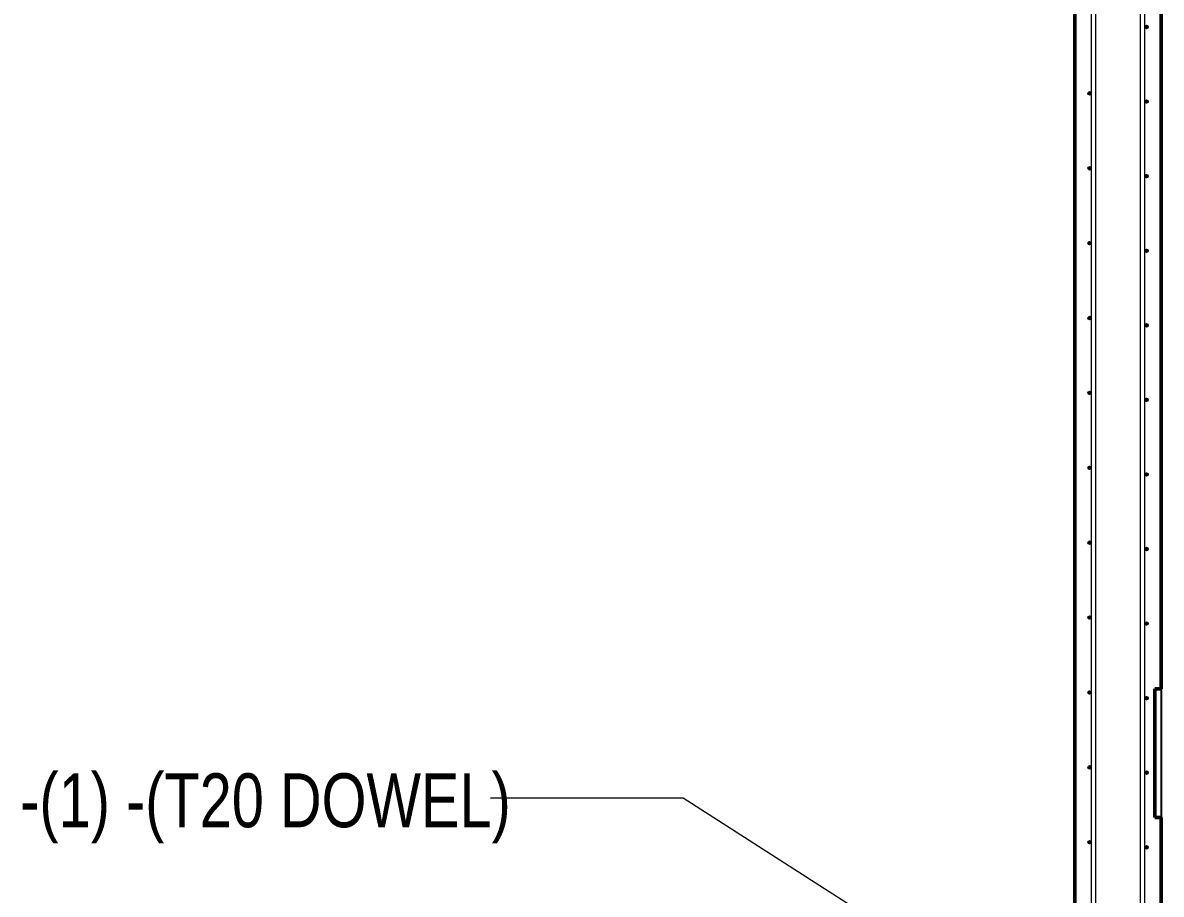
# Model space of a CAD drawing. Header units: millimetres. Extents: x 6720 to 22888, y -3063 to 10060.
# Drawn here: x 20250 to 22888, y 1295 to 3315 of the extents above; entities that cross this region are included whole.
import ezdxf

# ---------------------------------------------------------------- set-up
doc = ezdxf.new("R2010")
doc.units = ezdxf.units.MM
for name, color, linetype, lineweight in [('A-WALL', 113, 'Continuous', 25), ('S-RBAR', 171, 'Continuous', 18), ('S-RBAR-IDEN', 171, 'Continuous', 9)]:
    doc.layers.add(name, color=color, linetype=linetype, lineweight=lineweight)
doc.styles.add('Nirmala UI Semilight', font='NirmalaS.ttf', dxfattribs={"width": 0.8, "height": 125})

msp = doc.modelspace()

# ---------------------------------------------------------------- hatches: boundary and pattern name
at = {"layer": 'S-RBAR'}
for points in [[(22853.7, 3301.3), (22857.7, 3305.3), (22853.7, 3309.3), (22849.7, 3305.3)], [(22721.7, 3147.5), (22725.7, 3151.5), (22721.7, 3155.5), (22717.7, 3151.5)], [(22853.7, 3128.5), (22857.7, 3132.5), (22853.7, 3136.5), (22849.7, 3132.5)], [(22721.7, 2973.9), (22725.7, 2977.9), (22721.7, 2981.9), (22717.7, 2977.9)], [(22853.7, 2955.7), (22857.7, 2959.7), (22853.7, 2963.7), (22849.7, 2959.7)], [(22721.7, 2800.4), (22725.7, 2804.4), (22721.7, 2808.4), (22717.7, 2804.4)], [(22853.7, 2782.8), (22857.7, 2786.8), (22853.7, 2790.8), (22849.7, 2786.8)], [(22721.7, 2626.8), (22725.7, 2630.8), (22721.7, 2634.8), (22717.7, 2630.8)], [(22853.7, 2610), (22857.7, 2614), (22853.7, 2618), (22849.7, 2614)], [(22721.7, 2453.3), (22725.7, 2457.3), (22721.7, 2461.3), (22717.7, 2457.3)], [(22853.7, 2437.2), (22857.7, 2441.2), (22853.7, 2445.2), (22849.7, 2441.2)], [(22721.7, 2279.7), (22725.7, 2283.7), (22721.7, 2287.7), (22717.7, 2283.7)], [(22853.7, 2264.4), (22857.7, 2268.4), (22853.7, 2272.4), (22849.7, 2268.4)], [(22721.7, 2106.2), (22725.7, 2110.2), (22721.7, 2114.2), (22717.7, 2110.2)], [(22853.7, 2091.5), (22857.7, 2095.5), (22853.7, 2099.5), (22849.7, 2095.5)], [(22721.7, 1932.6), (22725.7, 1936.6), (22721.7, 1940.6), (22717.7, 1936.6)], [(22853.7, 1918.7), (22857.7, 1922.7), (22853.7, 1926.7), (22849.7, 1922.7)], [(22721.7, 1759), (22725.7, 1763), (22721.7, 1767), (22717.7, 1763)], [(22853.7, 1745.9), (22857.7, 1749.9), (22853.7, 1753.9), (22849.7, 1749.9)], [(22721.7, 1585.5), (22725.7, 1589.5), (22721.7, 1593.5), (22717.7, 1589.5)], [(22853.7, 1573.1), (22857.7, 1577.1), (22853.7, 1581.1), (22849.7, 1577.1)], [(22721.7, 1411.9), (22725.7, 1415.9), (22721.7, 1419.9), (22717.7, 1415.9)], [(22853.7, 1400.2), (22857.7, 1404.2), (22853.7, 1408.2), (22849.7, 1404.2)]]:
    msp.add_hatch(color=256, dxfattribs=at).paths.add_polyline_path(points)
h = msp.add_hatch(color=256, dxfattribs=at)
edge = h.paths.add_edge_path()
edge.add_arc((22853.7, 3305.3), 4, 0, 360)
h = msp.add_hatch(color=256, dxfattribs=at)
edge = h.paths.add_edge_path()
edge.add_arc((22721.7, 3151.5), 4, 0, 360)
h = msp.add_hatch(color=256, dxfattribs=at)
edge = h.paths.add_edge_path()
edge.add_arc((22853.7, 3132.5), 4, 0, 360)
h = msp.add_hatch(color=256, dxfattribs=at)
edge = h.paths.add_edge_path()
edge.add_arc((22721.7, 2977.9), 4, 0, 360)
h = msp.add_hatch(color=256, dxfattribs=at)
edge = h.paths.add_edge_path()
edge.add_arc((22853.7, 2959.7), 4, 0, 360)
h = msp.add_hatch(color=256, dxfattribs=at)
edge = h.paths.add_edge_path()
edge.add_arc((22721.7, 2804.4), 4, 0, 360)
h = msp.add_hatch(color=256, dxfattribs=at)
edge = h.paths.add_edge_path()
edge.add_arc((22853.7, 2786.8), 4, 0, 360)
h = msp.add_hatch(color=256, dxfattribs=at)
edge = h.paths.add_edge_path()
edge.add_arc((22721.7, 2630.8), 4, 0, 360)
h = msp.add_hatch(color=256, dxfattribs=at)
edge = h.paths.add_edge_path()
edge.add_arc((22853.7, 2614), 4, 0, 360)
h = msp.add_hatch(color=256, dxfattribs=at)
edge = h.paths.add_edge_path()
edge.add_arc((22721.7, 2457.3), 4, 0, 360)
h = msp.add_hatch(color=256, dxfattribs=at)
edge = h.paths.add_edge_path()
edge.add_arc((22853.7, 2441.2), 4, 0, 360)
h = msp.add_hatch(color=256, dxfattribs=at)
edge = h.paths.add_edge_path()
edge.add_arc((22721.7, 2283.7), 4, 0, 360)
h = msp.add_hatch(color=256, dxfattribs=at)
edge = h.paths.add_edge_path()
edge.add_arc((22853.7, 2268.4), 4, 0, 360)
h = msp.add_hatch(color=256, dxfattribs=at)
edge = h.paths.add_edge_path()
edge.add_arc((22721.7, 2110.2), 4, 0, 360)
h = msp.add_hatch(color=256, dxfattribs=at)
edge = h.paths.add_edge_path()
edge.add_arc((22853.7, 2095.5), 4, 0, 360)
h = msp.add_hatch(color=256, dxfattribs=at)
edge = h.paths.add_edge_path()
edge.add_arc((22721.7, 1936.6), 4, 0, 360)
h = msp.add_hatch(color=256, dxfattribs=at)
edge = h.paths.add_edge_path()
edge.add_arc((22853.7, 1922.7), 4, 0, 360)
h = msp.add_hatch(color=256, dxfattribs=at)
edge = h.paths.add_edge_path()
edge.add_arc((22721.7, 1763), 4, 0, 360)
h = msp.add_hatch(color=256, dxfattribs=at)
edge = h.paths.add_edge_path()
edge.add_arc((22853.7, 1749.9), 4, 0, 360)
h = msp.add_hatch(color=256, dxfattribs=at)
edge = h.paths.add_edge_path()
edge.add_arc((22721.7, 1589.5), 4, 0, 360)
h = msp.add_hatch(color=256, dxfattribs=at)
edge = h.paths.add_edge_path()
edge.add_arc((22853.7, 1577.1), 4, 0, 360)
h = msp.add_hatch(color=256, dxfattribs=at)
edge = h.paths.add_edge_path()
edge.add_arc((22721.7, 1415.9), 4, 0, 360)
h = msp.add_hatch(color=256, dxfattribs=at)
edge = h.paths.add_edge_path()
edge.add_arc((22853.7, 1404.2), 4, 0, 360)

# ---------------------------------------------------------------- linework, layer by layer
at = {"layer": 'A-WALL', "lineweight": 50}
for p, q in [((22687.7, 7060), (22687.7, 1003)), ((22887.7, 1771.2), (22887.7, 3650.1)), ((22872.7, 1473.2), (22872.7, 1771.2)), ((22872.7, 1771.2), (22887.7, 1771.2)), ((22887.7, 1473.2), (22872.7, 1473.2)), ((22887.7, -1395), (22887.7, 1473.2))]:
    msp.add_line(p, q, dxfattribs=at)
at = {"layer": 'A-WALL'}
msp.add_line((22887.7, 1771.2), (22887.7, 1473.2), dxfattribs=at)
at = {"layer": 'S-RBAR'}
for p, q in [((22725.8, -1365), (22725.8, 7670)), ((22735.8, -1365), (22735.8, 7670)), ((22839.6, -1365), (22839.6, 7630)), ((22849.6, -1365), (22849.6, 7630)), ((22853.7, 3309.3), (22849.7, 3305.3)), ((22849.7, 3305.3), (22853.7, 3301.3)), ((22857.7, 3305.3), (22853.7, 3309.3)), ((22853.7, 3301.3), (22857.7, 3305.3)), ((22721.7, 3155.5), (22717.7, 3151.5)), ((22717.7, 3151.5), (22721.7, 3147.5)), ((22725.7, 3151.5), (22721.7, 3155.5)), ((22721.7, 3147.5), (22725.7, 3151.5)), ((22853.7, 3136.5), (22849.7, 3132.5)), ((22849.7, 3132.5), (22853.7, 3128.5)), ((22857.7, 3132.5), (22853.7, 3136.5)), ((22853.7, 3128.5), (22857.7, 3132.5)), ((22721.7, 2981.9), (22717.7, 2977.9)), ((22725.7, 2977.9), (22721.7, 2981.9)), ((22717.7, 2977.9), (22721.7, 2973.9)), ((22721.7, 2973.9), (22725.7, 2977.9)), ((22853.7, 2963.7), (22849.7, 2959.7)), ((22849.7, 2959.7), (22853.7, 2955.7)), ((22857.7, 2959.7), (22853.7, 2963.7)), ((22853.7, 2955.7), (22857.7, 2959.7)), ((22721.7, 2808.4), (22717.7, 2804.4)), ((22717.7, 2804.4), (22721.7, 2800.4)), ((22725.7, 2804.4), (22721.7, 2808.4)), ((22721.7, 2800.4), (22725.7, 2804.4)), ((22853.7, 2790.8), (22849.7, 2786.8)), ((22849.7, 2786.8), (22853.7, 2782.8)), ((22857.7, 2786.8), (22853.7, 2790.8)), ((22853.7, 2782.8), (22857.7, 2786.8)), ((22721.7, 2634.8), (22717.7, 2630.8)), ((22717.7, 2630.8), (22721.7, 2626.8)), ((22725.7, 2630.8), (22721.7, 2634.8)), ((22721.7, 2626.8), (22725.7, 2630.8)), ((22853.7, 2618), (22849.7, 2614)), ((22849.7, 2614), (22853.7, 2610)), ((22857.7, 2614), (22853.7, 2618)), ((22853.7, 2610), (22857.7, 2614)), ((22721.7, 2461.3), (22717.7, 2457.3)), ((22717.7, 2457.3), (22721.7, 2453.3)), ((22725.7, 2457.3), (22721.7, 2461.3)), ((22721.7, 2453.3), (22725.7, 2457.3)), ((22853.7, 2445.2), (22849.7, 2441.2)), ((22849.7, 2441.2), (22853.7, 2437.2)), ((22857.7, 2441.2), (22853.7, 2445.2)), ((22853.7, 2437.2), (22857.7, 2441.2)), ((22721.7, 2287.7), (22717.7, 2283.7)), ((22717.7, 2283.7), (22721.7, 2279.7)), ((22725.7, 2283.7), (22721.7, 2287.7)), ((22721.7, 2279.7), (22725.7, 2283.7)), ((22853.7, 2272.4), (22849.7, 2268.4)), ((22857.7, 2268.4), (22853.7, 2272.4)), ((22849.7, 2268.4), (22853.7, 2264.4)), ((22853.7, 2264.4), (22857.7, 2268.4)), ((22721.7, 2114.2), (22717.7, 2110.2)), ((22725.7, 2110.2), (22721.7, 2114.2)), ((22717.7, 2110.2), (22721.7, 2106.2)), ((22721.7, 2106.2), (22725.7, 2110.2)), ((22853.7, 2099.5), (22849.7, 2095.5)), ((22849.7, 2095.5), (22853.7, 2091.5)), ((22857.7, 2095.5), (22853.7, 2099.5)), ((22853.7, 2091.5), (22857.7, 2095.5)), ((22721.7, 1940.6), (22717.7, 1936.6)), ((22717.7, 1936.6), (22721.7, 1932.6)), ((22725.7, 1936.6), (22721.7, 1940.6)), ((22721.7, 1932.6), (22725.7, 1936.6)), ((22853.7, 1926.7), (22849.7, 1922.7)), ((22857.7, 1922.7), (22853.7, 1926.7)), ((22849.7, 1922.7), (22853.7, 1918.7)), ((22853.7, 1918.7), (22857.7, 1922.7)), ((22721.7, 1767), (22717.7, 1763)), ((22717.7, 1763), (22721.7, 1759)), ((22725.7, 1763), (22721.7, 1767)), ((22721.7, 1759), (22725.7, 1763)), ((22853.7, 1753.9), (22849.7, 1749.9)), ((22849.7, 1749.9), (22853.7, 1745.9)), ((22857.7, 1749.9), (22853.7, 1753.9)), ((22853.7, 1745.9), (22857.7, 1749.9)), ((22721.7, 1593.5), (22717.7, 1589.5)), ((22717.7, 1589.5), (22721.7, 1585.5)), ((22725.7, 1589.5), (22721.7, 1593.5)), ((22721.7, 1585.5), (22725.7, 1589.5)), ((22853.7, 1581.1), (22849.7, 1577.1)), ((22849.7, 1577.1), (22853.7, 1573.1)), ((22857.7, 1577.1), (22853.7, 1581.1)), ((22853.7, 1573.1), (22857.7, 1577.1)), ((22721.7, 1419.9), (22717.7, 1415.9)), ((22717.7, 1415.9), (22721.7, 1411.9)), ((22725.7, 1415.9), (22721.7, 1419.9)), ((22721.7, 1411.9), (22725.7, 1415.9)), ((22853.7, 1408.2), (22849.7, 1404.2)), ((22849.7, 1404.2), (22853.7, 1400.2)), ((22857.7, 1404.2), (22853.7, 1408.2)), ((22853.7, 1400.2), (22857.7, 1404.2))]:
    msp.add_line(p, q, dxfattribs=at)
for centre in [(22853.7, 3305.3), (22721.7, 3151.5), (22853.7, 3132.5), (22721.7, 2977.9), (22853.7, 2959.7), (22721.7, 2804.4), (22853.7, 2786.8), (22721.7, 2630.8), (22853.7, 2614), (22721.7, 2457.3), (22853.7, 2441.2), (22721.7, 2283.7), (22853.7, 2268.4), (22721.7, 2110.2), (22853.7, 2095.5), (22721.7, 1936.6), (22853.7, 1922.7), (22721.7, 1763), (22853.7, 1749.9), (22721.7, 1589.5), (22853.7, 1577.1), (22721.7, 1415.9), (22853.7, 1404.2)]:
    msp.add_circle(centre, 4, dxfattribs=at)
at = {"layer": 'S-RBAR-IDEN'}
for p, q in [((21780.2, 1518), (21334, 1518)), ((22281.2, 1196.9), (21780.2, 1518))]:
    msp.add_line(p, q, dxfattribs=at)

# ---------------------------------------------------------------- texts
at = {"layer": 'S-RBAR-IDEN', "insert": (20244, 1575.6), "char_height": 125, "width": 1317.974, "attachment_point": 1, "style": 'Nirmala UI Semilight'}
msp.add_mtext('-(1) -(T20 DOWEL)', dxfattribs=at)

doc.saveas('drawing.dxf')
